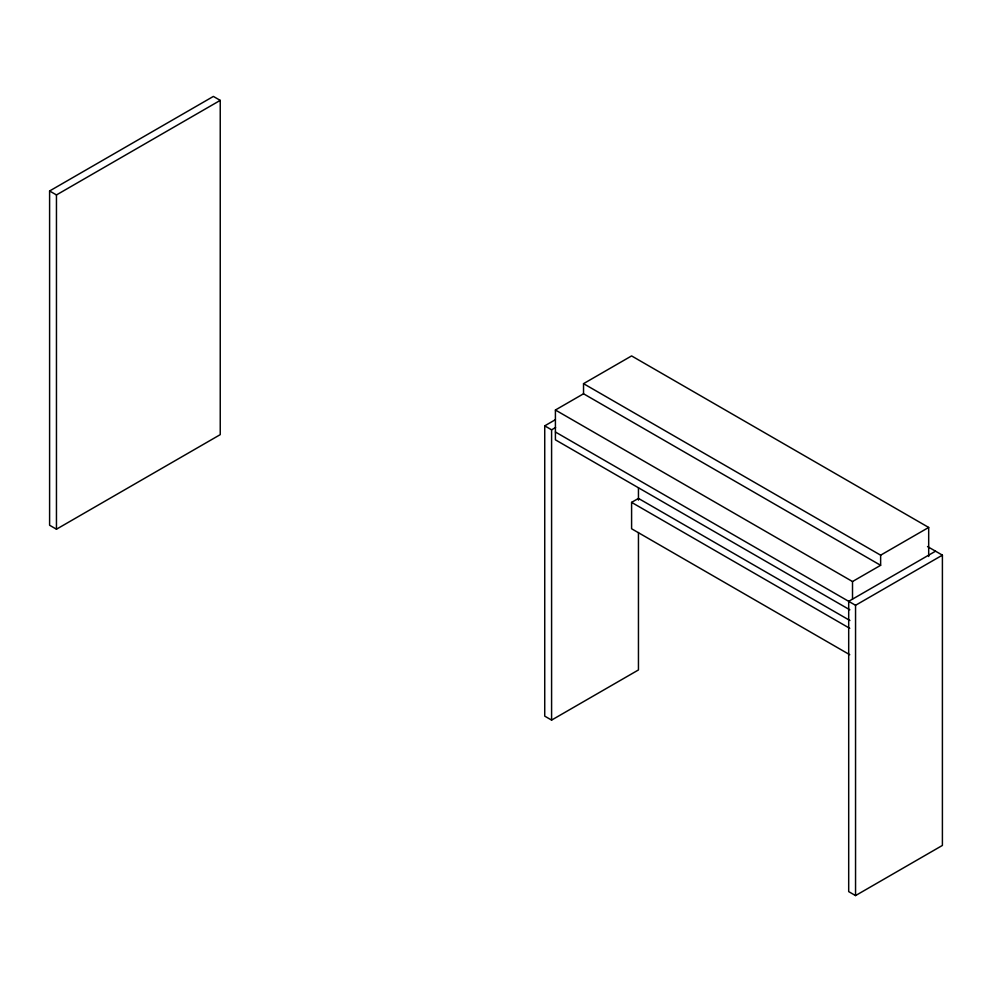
<?xml version="1.0" encoding="UTF-8"?>
<svg xmlns="http://www.w3.org/2000/svg" width="992" height="992" viewBox="0 0 992 992"><rect width="100%" height="100%" fill="white"/><g stroke="black" fill="none" stroke-linecap="round" stroke-linejoin="round"><path stroke-width="1.49" d="M49.6 190.985L213.379 96.422L220.236 100.378L220.236 434.645L56.457 529.207L49.6 525.239L49.6 190.985L56.457 194.94L220.236 100.378M583.532 383.656L880.636 555.185L880.636 565.304L583.532 393.774L583.532 383.656L631.594 355.917L928.686 527.446L928.686 556.487M849.834 609.82L555.408 439.828L555.408 410.018L583.532 393.774M638.451 532.53L638.451 669.947L551.589 720.093L544.732 716.137L544.732 425.853L555.421 419.678M544.732 425.853L551.589 429.809L555.594 427.502M849.735 654.708L631.594 528.761L631.594 502.374L638.451 498.418L849.896 620.496M880.636 555.185L928.686 527.446M555.408 410.018L852.512 581.535L880.636 565.304M935.543 551.192L848.693 601.338L848.693 891.622L855.55 895.578L942.4 845.432L942.4 555.148L927.52 546.555M855.55 895.578L855.55 605.294L942.4 555.148M555.408 432.004L855.55 605.294M631.594 502.374L849.735 628.32M852.512 581.535L852.512 599.131M638.451 487.754L638.451 500.104M551.589 429.809L551.589 720.093M56.457 194.94L56.457 529.207"/></g></svg>
